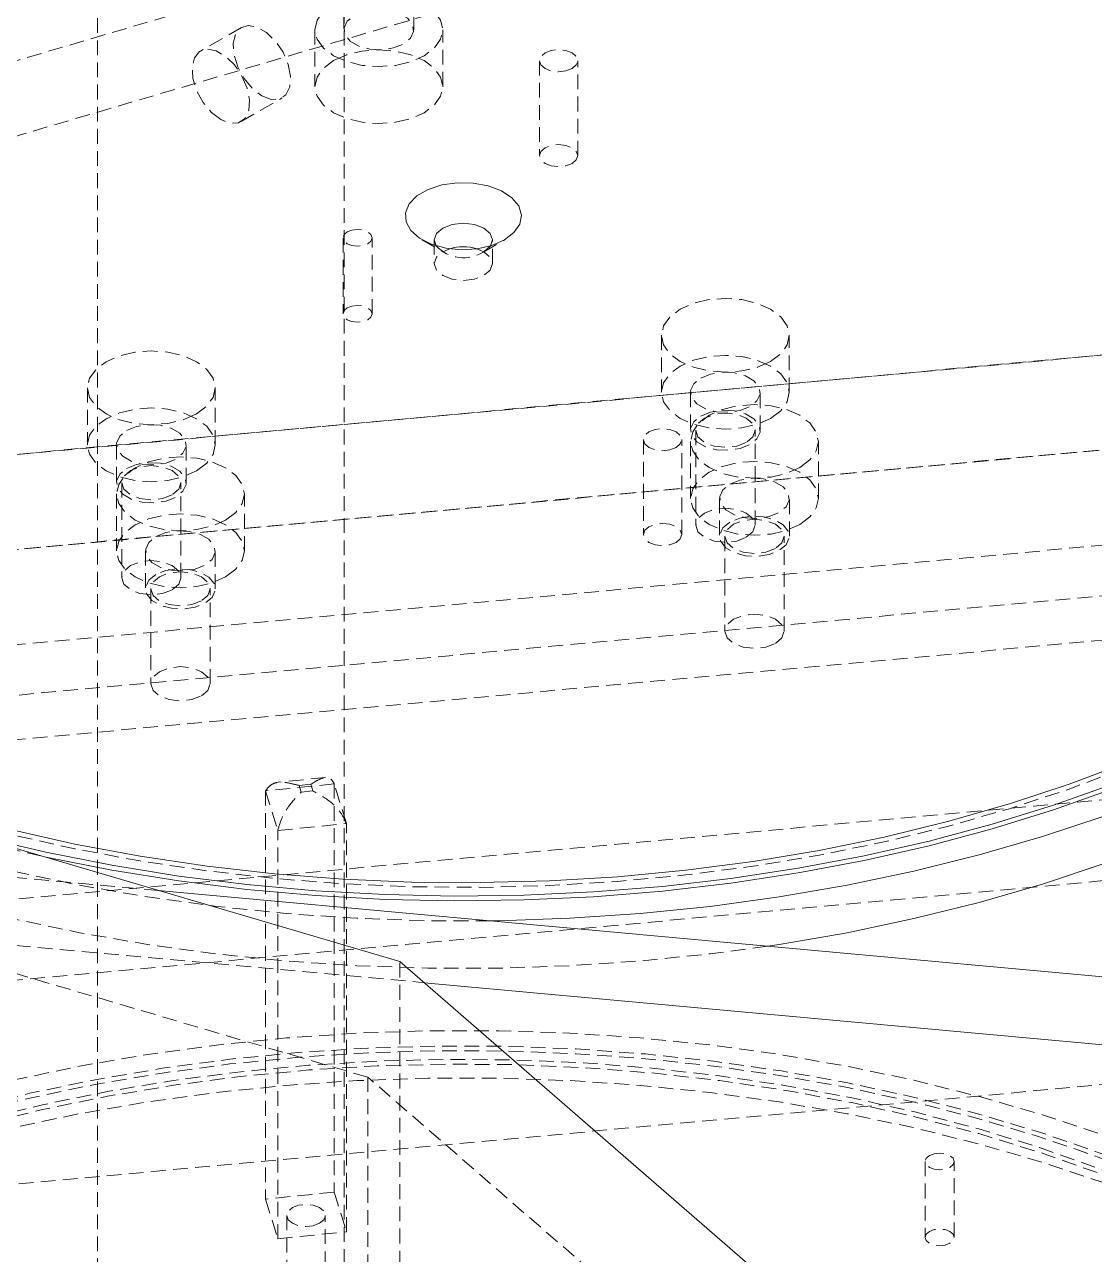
# Model space of a CAD drawing. Header units: millimetres. Extents: x 1529 to 6255, y 1713 to 5797.
# Drawn here: x 5846.1 to 5938.2, y 4847 to 4952.8 of the extents above; entities that cross this region are included whole.
import ezdxf

# ---------------------------------------------------------------- set-up
doc = ezdxf.new("R2010")
doc.units = ezdxf.units.MM
doc.linetypes.add('HIDDEN', pattern=[1.905, 1.27, -0.635])

msp = doc.modelspace()

# ---------------------------------------------------------------- linework, layer by layer
at = {"color": 7, "linetype": 'HIDDEN', "lineweight": 0}
for p, q in [((5873.622, 4990.354), (5873.622, 4484.099)), ((5940.791, 4977.737), (5700.975, 4907.197)), ((5852.408, 4978.108), (5852.408, 4471.853)), ((5726.252, 4908.153), (5945.331, 4972.593)), ((5873.613, 4955.62), (5873.613, 4952.354)), ((5879.613, 4952.354), (5879.613, 4955.62)), ((5864.801, 4952.557), (5861.265, 4950.516)), ((5871.113, 4952.354), (5871.113, 4947.455)), ((5882.113, 4947.455), (5882.113, 4952.354)), ((5890.428, 4949.688), (5890.428, 4941.523)), ((5893.728, 4941.523), (5893.728, 4949.688)), ((5864.765, 4944.454), (5868.3, 4946.495)), ((5873.53, 4934.454), (5873.53, 4927.922)), ((5876.03, 4927.922), (5876.03, 4934.454)), ((5880.343, 4934.279), (5882.111, 4933.258)), ((5881.379, 4934.278), (5881.379, 4932.237)), ((5885.647, 4933.258), (5887.415, 4934.279)), ((5886.379, 4932.237), (5886.379, 4934.278)), ((5882.111, 4933.257), (5882.711, 4933.513)), ((5965.949, 4926.839), (5727.116, 4905.001)), ((5960.796, 4926.385), (5751.406, 4907.24)), ((5900.924, 4926.072), (5900.924, 4921.173)), ((5911.924, 4921.173), (5911.924, 4926.072)), ((5851.54, 4921.557), (5851.54, 4916.657)), ((5862.54, 4916.657), (5862.54, 4921.557)), ((5903.424, 4921.173), (5903.424, 4917.906)), ((5909.424, 4917.906), (5909.424, 4921.173)), ((5694.335, 4893.839), (5965.949, 4918.673)), ((5751.406, 4899.074), (5960.796, 4918.219)), ((5899.368, 4917.102), (5899.368, 4908.937)), ((5902.668, 4908.937), (5902.668, 4917.102)), ((5903.874, 4917.906), (5903.874, 4909.741)), ((5908.974, 4909.741), (5908.974, 4917.906)), ((5854.04, 4916.657), (5854.04, 4913.391)), ((5860.04, 4913.391), (5860.04, 4916.657)), ((5903.427, 4916.949), (5903.427, 4912.05)), ((5914.427, 4912.05), (5914.427, 4916.949)), ((5854.49, 4913.391), (5854.49, 4905.226)), ((5859.59, 4905.226), (5859.59, 4913.391)), ((5854.043, 4912.434), (5854.043, 4907.534)), ((5865.043, 4907.534), (5865.043, 4912.434)), ((5905.927, 4912.05), (5905.927, 4908.784)), ((5911.927, 4908.784), (5911.927, 4912.05)), ((5755.786, 4891.275), (5965.176, 4910.42)), ((5906.377, 4908.784), (5906.377, 4900.618)), ((5911.477, 4900.618), (5911.477, 4908.784)), ((5856.543, 4907.534), (5856.543, 4904.268)), ((5862.543, 4904.268), (5862.543, 4907.534)), ((5697.69, 4881.608), (5969.305, 4906.443)), ((5856.993, 4904.268), (5856.993, 4896.103)), ((5862.093, 4896.103), (5862.093, 4904.268)), ((5755.786, 4883.109), (5965.176, 4902.254)), ((5875.662, 4862.271), (5760.764, 4896.067)), ((5973.998, 4889.337), (5702.383, 4864.503)), ((5872.778, 4887.495), (5866.869, 4886.894)), ((5872.014, 4888.043), (5867.961, 4887.631)), ((5870.75, 4887.456), (5869.766, 4887.356)), ((5870.924, 4886.888), (5870.75, 4887.456)), ((5873.82, 4884.084), (5872.778, 4887.495)), ((5872.778, 4887.495), (5872.778, 4852.384)), ((5866.869, 4886.894), (5867.911, 4883.483)), ((5866.869, 4886.894), (5866.869, 4851.782)), ((5869.939, 4886.788), (5869.766, 4887.356)), ((5870.924, 4886.888), (5869.939, 4886.788)), ((5772.96, 4886.075), (5857.623, 4878.334)), ((5867.911, 4883.483), (5873.82, 4884.084)), ((5867.911, 4848.371), (5867.911, 4883.483)), ((5873.82, 4848.973), (5873.82, 4884.084)), ((5969.305, 4881.946), (5697.69, 4857.112)), ((5771.395, 4880.373), (5880.513, 4870.396)), ((5878.411, 4708.911), (5878.411, 4872.219)), ((5973.998, 4864.841), (5702.383, 4840.006)), ((5875.662, 4862.271), (5875.662, 4715.294)), ((5926.512, 4818.158), (5875.662, 4862.271)), ((5923.61, 4855.024), (5923.61, 4848.492)), ((5926.11, 4848.492), (5926.11, 4855.024)), ((5872.778, 4852.384), (5866.869, 4851.782)), ((5866.869, 4851.782), (5867.911, 4848.371)), ((5872.778, 4852.384), (5873.82, 4848.973)), ((5868.695, 4850.378), (5868.695, 4842.212)), ((5871.995, 4842.212), (5871.995, 4850.378)), ((5867.911, 4848.371), (5873.82, 4848.973))]:
    msp.add_line(p, q, dxfattribs=at)
at = {"color": 7, "linetype": 'Continuous', "lineweight": 15}
for p, q in [((5766.144, 4905.242), (5878.411, 4872.219)), ((5857.623, 4878.334), (6028.921, 4862.671)), ((5878.411, 4872.219), (5929.262, 4828.106)), ((5880.513, 4870.396), (6027.357, 4856.97))]:
    msp.add_line(p, q, dxfattribs=at)
at = {"color": 7, "linetype": 'HIDDEN', "lineweight": 0, "flags": 128}
for points in [[(5872.724, 4954.599), (5873.863, 4955.103), (5875.19, 4955.421), (5876.613, 4955.529), (5878.037, 4955.421), (5879.363, 4955.103), (5880.503, 4954.599), (5881.377, 4953.941), (5881.926, 4953.176), (5882.113, 4952.354), (5881.926, 4951.532), (5881.377, 4950.766), (5880.503, 4950.109), (5879.363, 4949.604), (5878.037, 4949.287), (5876.613, 4949.179), (5875.19, 4949.287), (5873.863, 4949.604), (5872.724, 4950.109), (5871.85, 4950.766), (5871.301, 4951.532), (5871.113, 4952.354), (5871.301, 4953.176), (5871.85, 4953.941), (5872.724, 4954.599)], [(5874.492, 4953.578), (5875.346, 4953.923), (5876.352, 4954.079), (5877.39, 4954.027), (5878.334, 4953.772), (5879.071, 4953.347), (5879.511, 4952.802), (5879.602, 4952.203), (5879.332, 4951.622), (5878.735, 4951.129), (5877.881, 4950.784), (5876.875, 4950.628), (5875.837, 4950.681), (5874.893, 4950.935), (5874.156, 4951.36), (5873.716, 4951.905), (5873.625, 4952.505), (5873.894, 4953.086), (5874.492, 4953.578)], [(5866.551, 4946.668), (5867.354, 4946.359), (5868.071, 4946.393), (5868.622, 4946.767), (5868.95, 4947.44), (5869.017, 4948.338), (5868.817, 4949.366), (5868.371, 4950.411), (5867.728, 4951.36), (5866.958, 4952.11), (5866.143, 4952.58), (5865.373, 4952.72), (5864.73, 4952.513), (5864.284, 4951.983), (5864.084, 4951.186), (5864.151, 4950.21), (5864.479, 4949.159), (5865.03, 4948.148), (5865.747, 4947.287), (5866.551, 4946.668)], [(5863.015, 4944.627), (5862.211, 4945.246), (5861.495, 4946.107), (5860.943, 4947.118), (5860.616, 4948.169), (5860.549, 4949.145), (5860.749, 4949.942), (5861.194, 4950.472), (5861.837, 4950.679), (5862.608, 4950.539), (5863.422, 4950.069), (5864.193, 4949.319), (5864.836, 4948.37), (5865.281, 4947.325), (5865.481, 4946.297), (5865.414, 4945.399), (5865.087, 4944.726), (5864.535, 4944.352), (5863.819, 4944.318), (5863.015, 4944.627)], [(5872.724, 4949.7), (5873.863, 4950.204), (5875.19, 4950.521), (5876.613, 4950.63), (5878.037, 4950.521), (5879.363, 4950.204), (5880.503, 4949.7), (5881.377, 4949.042), (5881.926, 4948.276), (5882.113, 4947.455), (5881.926, 4946.633), (5881.377, 4945.867), (5880.503, 4945.209), (5879.363, 4944.705), (5878.037, 4944.388), (5876.613, 4944.279), (5875.19, 4944.388), (5873.863, 4944.705), (5872.724, 4945.209), (5871.85, 4945.867), (5871.301, 4946.633), (5871.113, 4947.455), (5871.301, 4948.276), (5871.85, 4949.042), (5872.724, 4949.7)], [(5893.244, 4949.015), (5892.709, 4948.808), (5892.078, 4948.736), (5891.446, 4948.808), (5890.911, 4949.015), (5890.553, 4949.324), (5890.428, 4949.688), (5890.553, 4950.053), (5890.911, 4950.362), (5891.446, 4950.568), (5892.078, 4950.641), (5892.709, 4950.568), (5893.244, 4950.362), (5893.602, 4950.053), (5893.728, 4949.688), (5893.602, 4949.324), (5893.244, 4949.015)], [(5893.244, 4940.849), (5893.602, 4941.158), (5893.728, 4941.523), (5893.602, 4941.887), (5893.244, 4942.196), (5892.709, 4942.403), (5892.078, 4942.475), (5891.446, 4942.403), (5890.911, 4942.196), (5890.553, 4941.887), (5890.428, 4941.523), (5890.553, 4941.158), (5890.911, 4940.849), (5891.446, 4940.643), (5892.078, 4940.57), (5892.709, 4940.643), (5893.244, 4940.849)], [(5783.879, 4936.524), (5783.978, 4933.754), (5784.416, 4930.342), (5785.204, 4926.951), (5786.339, 4923.593), (5787.816, 4920.279), (5789.631, 4917.022), (5791.777, 4913.833), (5794.246, 4910.723), (5797.03, 4907.702), (5800.119, 4904.783), (5803.503, 4901.973), (5807.169, 4899.285), (5811.104, 4896.727), (5815.294, 4894.307), (5819.726, 4892.036), (5824.383, 4889.919), (5829.249, 4887.966), (5834.307, 4886.183), (5839.539, 4884.576), (5844.927, 4883.15), (5850.451, 4881.911), (5856.093, 4880.864), (5861.833, 4880.011), (5867.65, 4879.356), (5873.524, 4878.901), (5879.435, 4878.648), (5885.361, 4878.597), (5891.281, 4878.749), (5897.176, 4879.103), (5903.024, 4879.659), (5908.805, 4880.413), (5914.498, 4881.363), (5920.084, 4882.507), (5925.543, 4883.84), (5930.855, 4885.357), (5936.002, 4887.053), (5940.966, 4888.922), (5945.73, 4890.958), (5950.276, 4893.153), (5954.589, 4895.499), (5958.654, 4897.989), (5962.456, 4900.614), (5965.982, 4903.364), (5969.22, 4906.229), (5972.158, 4909.201), (5974.786, 4912.267), (5977.094, 4915.418), (5979.076, 4918.643), (5980.722, 4921.93), (5982.029, 4925.267), (5982.991, 4928.643), (5983.604, 4932.046), (5983.868, 4935.464), (5983.878, 4936.524)], [(5873.896, 4934.964), (5874.302, 4935.121), (5874.78, 4935.176), (5875.259, 4935.121), (5875.664, 4934.964), (5875.935, 4934.73), (5876.03, 4934.454), (5875.935, 4934.178), (5875.664, 4933.944), (5875.259, 4933.787), (5874.78, 4933.732), (5874.302, 4933.787), (5873.896, 4933.944), (5873.626, 4934.178), (5873.53, 4934.454), (5873.625, 4934.73), (5873.896, 4934.964)], [(5885.047, 4933.513), (5885.646, 4933.257), (5886.188, 4932.789), (5886.379, 4932.237), (5886.188, 4931.684), (5885.646, 4931.216), (5884.835, 4930.903), (5883.879, 4930.794), (5882.922, 4930.903), (5882.111, 4931.216), (5881.569, 4931.684), (5881.379, 4932.237), (5881.569, 4932.789), (5882.111, 4933.257)], [(5886.218, 4933.768), (5886.188, 4933.726), (5885.646, 4933.258)], [(5873.896, 4928.432), (5874.302, 4928.588), (5874.78, 4928.643), (5875.259, 4928.588), (5875.664, 4928.432), (5875.935, 4928.198), (5876.03, 4927.922), (5875.935, 4927.645), (5875.664, 4927.411), (5875.259, 4927.255), (5874.78, 4927.2), (5874.302, 4927.255), (5873.896, 4927.411), (5873.626, 4927.645), (5873.53, 4927.922), (5873.625, 4928.198), (5873.896, 4928.432)], [(5910.313, 4923.827), (5909.174, 4923.322), (5907.848, 4923.005), (5906.424, 4922.897), (5905.001, 4923.005), (5903.674, 4923.322), (5902.535, 4923.827), (5901.661, 4924.484), (5901.111, 4925.25), (5900.924, 4926.072), (5901.111, 4926.894), (5901.661, 4927.659), (5902.535, 4928.317), (5903.674, 4928.822), (5905.001, 4929.139), (5906.424, 4929.247), (5907.848, 4929.139), (5909.174, 4928.822), (5910.313, 4928.317), (5911.187, 4927.659), (5911.737, 4926.894), (5911.924, 4926.072), (5911.737, 4925.25), (5911.187, 4924.484), (5910.313, 4923.827)], [(5860.929, 4919.311), (5859.79, 4918.807), (5858.463, 4918.49), (5857.04, 4918.381), (5855.616, 4918.49), (5854.29, 4918.807), (5853.151, 4919.311), (5852.276, 4919.969), (5851.727, 4920.735), (5851.54, 4921.557), (5851.727, 4922.378), (5852.276, 4923.144), (5853.151, 4923.802), (5854.29, 4924.306), (5855.616, 4924.623), (5857.04, 4924.732), (5858.463, 4924.623), (5859.79, 4924.306), (5860.929, 4923.802), (5861.803, 4923.144), (5862.352, 4922.378), (5862.54, 4921.557), (5862.352, 4920.735), (5861.803, 4919.969), (5860.929, 4919.311)], [(5910.313, 4918.928), (5911.187, 4919.585), (5911.737, 4920.351), (5911.924, 4921.173), (5911.737, 4921.994), (5911.187, 4922.76), (5910.313, 4923.418), (5909.174, 4923.922), (5907.848, 4924.24), (5906.424, 4924.348), (5905.001, 4924.24), (5903.674, 4923.922), (5902.535, 4923.418), (5901.661, 4922.76), (5901.111, 4921.994), (5900.924, 4921.173), (5901.111, 4920.351), (5901.661, 4919.585), (5902.535, 4918.928), (5903.674, 4918.423), (5905.001, 4918.106), (5906.424, 4917.998), (5907.848, 4918.106), (5909.174, 4918.423), (5910.313, 4918.928)], [(5904.303, 4922.397), (5905.156, 4922.742), (5906.163, 4922.898), (5907.2, 4922.846), (5908.145, 4922.591), (5908.881, 4922.166), (5909.322, 4921.621), (5909.413, 4921.022), (5909.143, 4920.441), (5908.545, 4919.948), (5907.692, 4919.603), (5906.686, 4919.447), (5905.648, 4919.5), (5904.703, 4919.754), (5903.967, 4920.179), (5903.526, 4920.724), (5903.435, 4921.324), (5903.705, 4921.905), (5904.303, 4922.397)], [(5860.929, 4914.412), (5861.803, 4915.07), (5862.352, 4915.835), (5862.54, 4916.657), (5862.352, 4917.479), (5861.803, 4918.245), (5860.929, 4918.902), (5859.79, 4919.407), (5858.463, 4919.724), (5857.04, 4919.832), (5855.616, 4919.724), (5854.29, 4919.407), (5853.151, 4918.902), (5852.276, 4918.245), (5851.727, 4917.479), (5851.54, 4916.657), (5851.727, 4915.836), (5852.276, 4915.07), (5853.151, 4914.412), (5854.29, 4913.908), (5855.616, 4913.59), (5857.04, 4913.482), (5858.463, 4913.59), (5859.79, 4913.908), (5860.929, 4914.412)], [(5912.816, 4914.704), (5913.69, 4915.361), (5914.24, 4916.127), (5914.427, 4916.949), (5914.24, 4917.771), (5913.69, 4918.537), (5912.816, 4919.194), (5911.677, 4919.699), (5910.35, 4920.016), (5908.927, 4920.124), (5907.503, 4920.016), (5906.177, 4919.699), (5905.038, 4919.194), (5904.164, 4918.537), (5903.614, 4917.771), (5903.427, 4916.949), (5903.614, 4916.127), (5904.164, 4915.361), (5905.038, 4914.704), (5906.177, 4914.199), (5907.503, 4913.882), (5908.927, 4913.774), (5910.35, 4913.882), (5911.677, 4914.199), (5912.816, 4914.704)], [(5904.303, 4919.131), (5905.156, 4919.476), (5906.163, 4919.632), (5907.2, 4919.579), (5908.145, 4919.325), (5908.881, 4918.9), (5909.322, 4918.355), (5909.413, 4917.756), (5909.143, 4917.175), (5908.545, 4916.682), (5907.692, 4916.337), (5906.686, 4916.181), (5905.648, 4916.234), (5904.703, 4916.488), (5903.967, 4916.913), (5903.526, 4917.458), (5903.435, 4918.057), (5903.705, 4918.638), (5904.303, 4919.131)], [(5908.227, 4916.866), (5907.4, 4916.546), (5906.424, 4916.434), (5905.448, 4916.546), (5904.621, 4916.866), (5904.068, 4917.343), (5903.874, 4917.906), (5904.068, 4918.47), (5904.621, 4918.947), (5905.448, 4919.266), (5906.424, 4919.379), (5907.4, 4919.267), (5908.227, 4918.947), (5908.78, 4918.47), (5908.974, 4917.906), (5908.78, 4917.343), (5908.227, 4916.866)], [(5854.918, 4917.882), (5855.772, 4918.227), (5856.778, 4918.383), (5857.816, 4918.33), (5858.76, 4918.076), (5859.497, 4917.651), (5859.937, 4917.106), (5860.028, 4916.506), (5859.759, 4915.925), (5859.161, 4915.433), (5858.307, 4915.088), (5857.301, 4914.932), (5856.263, 4914.984), (5855.319, 4915.239), (5854.582, 4915.664), (5854.142, 4916.209), (5854.051, 4916.808), (5854.321, 4917.389), (5854.918, 4917.882)], [(5902.185, 4916.429), (5901.649, 4916.222), (5901.018, 4916.15), (5900.386, 4916.222), (5899.851, 4916.429), (5899.493, 4916.738), (5899.368, 4917.102), (5899.494, 4917.467), (5899.851, 4917.776), (5900.386, 4917.982), (5901.018, 4918.055), (5901.649, 4917.982), (5902.185, 4917.776), (5902.542, 4917.467), (5902.668, 4917.102), (5902.542, 4916.738), (5902.185, 4916.429)], [(5863.432, 4910.188), (5864.306, 4910.846), (5864.855, 4911.612), (5865.043, 4912.434), (5864.855, 4913.255), (5864.306, 4914.021), (5863.432, 4914.679), (5862.293, 4915.183), (5860.966, 4915.501), (5859.543, 4915.609), (5858.119, 4915.501), (5856.793, 4915.183), (5855.653, 4914.679), (5854.779, 4914.021), (5854.23, 4913.255), (5854.043, 4912.434), (5854.23, 4911.612), (5854.779, 4910.846), (5855.653, 4910.188), (5856.793, 4909.684), (5858.119, 4909.367), (5859.543, 4909.259), (5860.966, 4909.367), (5862.293, 4909.684), (5863.432, 4910.188)], [(5854.918, 4914.616), (5855.772, 4914.961), (5856.778, 4915.116), (5857.816, 4915.064), (5858.76, 4914.81), (5859.497, 4914.384), (5859.937, 4913.839), (5860.028, 4913.24), (5859.759, 4912.659), (5859.161, 4912.166), (5858.307, 4911.821), (5857.301, 4911.666), (5856.263, 4911.718), (5855.319, 4911.972), (5854.582, 4912.398), (5854.142, 4912.943), (5854.051, 4913.542), (5854.321, 4914.123), (5854.918, 4914.616)], [(5912.816, 4909.805), (5913.69, 4910.462), (5914.24, 4911.228), (5914.427, 4912.05), (5914.24, 4912.872), (5913.69, 4913.637), (5912.816, 4914.295), (5911.677, 4914.799), (5910.35, 4915.117), (5908.927, 4915.225), (5907.503, 4915.117), (5906.177, 4914.799), (5905.038, 4914.295), (5904.164, 4913.637), (5903.614, 4912.872), (5903.427, 4912.05), (5903.614, 4911.228), (5904.164, 4910.462), (5905.038, 4909.805), (5906.177, 4909.3), (5907.503, 4908.983), (5908.927, 4908.875), (5910.35, 4908.983), (5911.677, 4909.3), (5912.816, 4909.805)], [(5858.843, 4912.35), (5858.015, 4912.031), (5857.04, 4911.919), (5856.064, 4912.031), (5855.236, 4912.35), (5854.684, 4912.828), (5854.49, 4913.391), (5854.684, 4913.954), (5855.237, 4914.432), (5856.064, 4914.751), (5857.04, 4914.863), (5858.015, 4914.751), (5858.843, 4914.432), (5859.395, 4913.954), (5859.59, 4913.391), (5859.396, 4912.828), (5858.843, 4912.35)], [(5906.806, 4913.274), (5907.659, 4913.619), (5908.666, 4913.775), (5909.703, 4913.723), (5910.648, 4913.468), (5911.384, 4913.043), (5911.825, 4912.498), (5911.916, 4911.899), (5911.646, 4911.318), (5911.048, 4910.825), (5910.195, 4910.48), (5909.188, 4910.324), (5908.151, 4910.377), (5907.206, 4910.631), (5906.47, 4911.056), (5906.029, 4911.602), (5905.938, 4912.201), (5906.208, 4912.782), (5906.806, 4913.274)], [(5863.432, 4905.289), (5864.306, 4905.947), (5864.855, 4906.713), (5865.043, 4907.534), (5864.855, 4908.356), (5864.306, 4909.122), (5863.432, 4909.78), (5862.293, 4910.284), (5860.966, 4910.601), (5859.543, 4910.709), (5858.119, 4910.601), (5856.793, 4910.284), (5855.653, 4909.779), (5854.779, 4909.122), (5854.23, 4908.356), (5854.043, 4907.534), (5854.23, 4906.713), (5854.779, 4905.947), (5855.653, 4905.289), (5856.793, 4904.785), (5858.119, 4904.467), (5859.543, 4904.359), (5860.966, 4904.467), (5862.293, 4904.785), (5863.432, 4905.289)], [(5908.227, 4908.7), (5908.78, 4909.178), (5908.974, 4909.741), (5908.78, 4910.304), (5908.227, 4910.782), (5907.4, 4911.101), (5906.424, 4911.213), (5905.448, 4911.101), (5904.621, 4910.782), (5904.068, 4910.304), (5903.874, 4909.741), (5904.068, 4909.178), (5904.621, 4908.7), (5905.448, 4908.381), (5906.424, 4908.269), (5907.4, 4908.381), (5908.227, 4908.7)], [(5902.185, 4908.263), (5902.542, 4908.572), (5902.668, 4908.937), (5902.542, 4909.301), (5902.185, 4909.61), (5901.649, 4909.817), (5901.018, 4909.889), (5900.386, 4909.817), (5899.851, 4909.61), (5899.494, 4909.301), (5899.368, 4908.937), (5899.493, 4908.572), (5899.851, 4908.263), (5900.386, 4908.057), (5901.018, 4907.984), (5901.649, 4908.057), (5902.185, 4908.263)], [(5906.806, 4910.008), (5906.208, 4909.516), (5905.938, 4908.935), (5906.029, 4908.335), (5906.47, 4907.79), (5907.206, 4907.365), (5908.151, 4907.111), (5909.188, 4907.058), (5910.195, 4907.214), (5911.048, 4907.559), (5911.646, 4908.052), (5911.916, 4908.633), (5911.825, 4909.232), (5911.384, 4909.777), (5910.648, 4910.202), (5909.703, 4910.456), (5908.666, 4910.509), (5907.659, 4910.353), (5906.806, 4910.008)], [(5910.73, 4907.743), (5909.903, 4907.424), (5908.927, 4907.312), (5907.951, 4907.424), (5907.124, 4907.743), (5906.571, 4908.22), (5906.377, 4908.784), (5906.571, 4909.347), (5907.124, 4909.825), (5907.951, 4910.144), (5908.927, 4910.256), (5909.903, 4910.144), (5910.73, 4909.825), (5911.283, 4909.347), (5911.477, 4908.784), (5911.283, 4908.22), (5910.73, 4907.743)], [(5857.421, 4908.759), (5858.275, 4909.104), (5859.281, 4909.26), (5860.319, 4909.207), (5861.263, 4908.953), (5862, 4908.528), (5862.44, 4907.983), (5862.531, 4907.383), (5862.261, 4906.802), (5861.664, 4906.31), (5860.81, 4905.965), (5859.804, 4905.809), (5858.766, 4905.862), (5857.822, 4906.116), (5857.085, 4906.541), (5856.645, 4907.086), (5856.554, 4907.685), (5856.824, 4908.266), (5857.421, 4908.759)], [(5858.843, 4904.185), (5859.396, 4904.662), (5859.59, 4905.226), (5859.395, 4905.789), (5858.843, 4906.267), (5858.015, 4906.586), (5857.04, 4906.698), (5856.064, 4906.586), (5855.237, 4906.267), (5854.684, 4905.789), (5854.49, 4905.226), (5854.684, 4904.662), (5855.236, 4904.185), (5856.064, 4903.866), (5857.04, 4903.754), (5858.015, 4903.866), (5858.843, 4904.185)], [(5857.421, 4905.493), (5856.824, 4905), (5856.554, 4904.419), (5856.645, 4903.82), (5857.085, 4903.275), (5857.822, 4902.85), (5858.766, 4902.595), (5859.804, 4902.543), (5860.81, 4902.699), (5861.664, 4903.044), (5862.261, 4903.536), (5862.531, 4904.117), (5862.44, 4904.716), (5862, 4905.262), (5861.263, 4905.687), (5860.319, 4905.941), (5859.281, 4905.993), (5858.275, 4905.838), (5857.421, 4905.493)], [(5861.346, 4903.227), (5860.518, 4902.908), (5859.543, 4902.796), (5858.567, 4902.908), (5857.739, 4903.227), (5857.187, 4903.705), (5856.993, 4904.268), (5857.187, 4904.832), (5857.739, 4905.309), (5858.567, 4905.628), (5859.543, 4905.74), (5860.518, 4905.628), (5861.346, 4905.309), (5861.898, 4904.832), (5862.093, 4904.268), (5861.898, 4903.705), (5861.346, 4903.227)], [(5910.73, 4899.577), (5911.283, 4900.055), (5911.477, 4900.618), (5911.283, 4901.181), (5910.73, 4901.659), (5909.903, 4901.978), (5908.927, 4902.09), (5907.951, 4901.978), (5907.124, 4901.659), (5906.571, 4901.181), (5906.377, 4900.618), (5906.571, 4900.055), (5907.124, 4899.577), (5907.951, 4899.258), (5908.927, 4899.146), (5909.903, 4899.258), (5910.73, 4899.577)], [(5861.346, 4895.062), (5861.898, 4895.539), (5862.093, 4896.103), (5861.898, 4896.666), (5861.346, 4897.144), (5860.518, 4897.463), (5859.543, 4897.575), (5858.567, 4897.463), (5857.739, 4897.144), (5857.187, 4896.666), (5856.993, 4896.103), (5857.187, 4895.539), (5857.739, 4895.062), (5858.567, 4894.743), (5859.543, 4894.631), (5860.518, 4894.743), (5861.346, 4895.062)], [(5801.069, 4894.969), (5801.515, 4894.641), (5805.441, 4891.94), (5809.633, 4889.375), (5814.075, 4886.956), (5818.754, 4884.689), (5823.653, 4882.584), (5828.756, 4880.646), (5834.046, 4878.883), (5839.504, 4877.301), (5845.112, 4875.904), (5850.852, 4874.698), (5856.703, 4873.687), (5862.646, 4872.874), (5868.661, 4872.262), (5874.727, 4871.852), (5880.825, 4871.647), (5886.933, 4871.647), (5893.03, 4871.852), (5899.097, 4872.262), (5905.112, 4872.874), (5910.074, 4873.538)], [(5886.219, 4875.719), (5880.825, 4875.73), (5874.727, 4875.935), (5868.661, 4876.344), (5862.646, 4876.957), (5856.703, 4877.77), (5850.852, 4878.781), (5845.112, 4879.987), (5839.504, 4881.383), (5834.046, 4882.966), (5828.756, 4884.729), (5823.653, 4886.666), (5818.754, 4888.772), (5814.075, 4891.038), (5813.605, 4891.282)], [(5809.632, 4848.534), (5814.075, 4850.954), (5818.754, 4853.22), (5823.653, 4855.326), (5828.756, 4857.264), (5834.046, 4859.027), (5839.504, 4860.609), (5845.112, 4862.006), (5850.852, 4863.211), (5856.703, 4864.223), (5862.646, 4865.036), (5868.661, 4865.648), (5874.727, 4866.058), (5880.825, 4866.263), (5886.933, 4866.263), (5893.03, 4866.058), (5899.097, 4865.648), (5905.112, 4865.036), (5911.055, 4864.223), (5916.906, 4863.211), (5922.645, 4862.006), (5928.254, 4860.609), (5933.712, 4859.027), (5939.001, 4857.264), (5944.104, 4855.326), (5949.003, 4853.22), (5953.682, 4850.954), (5958.125, 4848.534), (5962.316, 4845.97), (5966.242, 4843.269), (5969.89, 4840.44), (5973.246, 4837.495), (5976.3, 4834.441), (5979.041, 4831.29), (5981.46, 4828.052), (5983.549, 4824.739), (5985.301, 4821.361), (5986.709, 4817.93), (5987.77, 4814.458), (5988.479, 4810.956), (5988.834, 4807.436), (5988.834, 4803.91), (5988.479, 4800.39), (5987.77, 4796.888), (5986.709, 4793.415), (5985.301, 4789.985), (5983.549, 4786.607), (5981.46, 4783.293), (5979.041, 4780.056), (5976.3, 4776.905), (5973.246, 4773.851), (5969.89, 4770.905), (5966.242, 4768.077), (5962.316, 4765.376), (5958.125, 4762.812), (5953.682, 4760.392), (5949.003, 4758.125), (5944.104, 4756.02), (5939.001, 4754.082), (5933.712, 4752.319), (5928.254, 4750.737), (5922.645, 4749.34), (5916.906, 4748.134), (5911.055, 4747.123), (5905.112, 4746.31), (5899.097, 4745.698), (5893.03, 4745.288), (5886.933, 4745.083), (5880.825, 4745.083), (5874.727, 4745.288), (5868.661, 4745.698), (5862.646, 4746.31), (5856.703, 4747.123), (5850.852, 4748.134), (5845.112, 4749.34), (5839.504, 4750.737), (5834.046, 4752.319), (5828.756, 4754.082), (5823.653, 4756.02), (5818.754, 4758.125), (5814.075, 4760.392), (5809.633, 4762.812), (5805.441, 4765.376), (5801.515, 4768.077), (5797.868, 4770.905), (5794.511, 4773.851), (5791.458, 4776.905), (5788.716, 4780.056), (5786.297, 4783.293), (5784.208, 4786.607), (5782.457, 4789.985), (5781.048, 4793.415), (5779.987, 4796.888), (5779.278, 4800.39), (5778.923, 4803.91), (5778.923, 4807.436), (5779.278, 4810.956), (5779.987, 4814.458), (5781.048, 4817.93), (5782.456, 4821.361), (5784.208, 4824.739), (5786.297, 4828.052), (5788.716, 4831.29), (5791.458, 4834.441), (5794.511, 4837.495), (5797.868, 4840.44), (5801.515, 4843.269), (5805.441, 4845.97), (5809.632, 4848.534)], [(5811.754, 4847.718), (5807.645, 4845.203), (5803.8, 4842.552), (5800.23, 4839.777), (5796.949, 4836.885), (5793.967, 4833.886), (5791.295, 4830.792), (5788.943, 4827.613), (5786.917, 4824.359), (5785.226, 4821.043), (5783.875, 4817.675), (5782.869, 4814.267), (5782.211, 4810.83), (5781.903, 4807.378), (5781.947, 4803.921), (5782.343, 4800.471), (5783.088, 4797.041), (5784.181, 4793.641), (5785.617, 4790.285), (5787.393, 4786.983), (5789.5, 4783.747), (5791.934, 4780.588), (5794.684, 4777.517), (5797.741, 4774.545), (5801.096, 4771.681), (5804.736, 4768.935), (5808.648, 4766.318), (5812.82, 4763.838), (5817.237, 4761.503), (5821.884, 4759.322), (5826.744, 4757.302), (5831.802, 4755.451), (5837.039, 4753.774), (5842.437, 4752.277), (5847.978, 4750.966), (5853.643, 4749.844), (5859.413, 4748.917), (5865.266, 4748.187), (5871.184, 4747.656), (5877.145, 4747.326), (5883.13, 4747.199), (5889.117, 4747.276), (5895.087, 4747.554), (5901.017, 4748.035), (5906.889, 4748.716), (5912.681, 4749.594), (5918.374, 4750.667), (5923.948, 4751.931), (5929.383, 4753.382), (5934.662, 4755.015), (5939.766, 4756.823), (5944.678, 4758.802), (5949.379, 4760.943), (5953.855, 4763.24), (5958.09, 4765.685), (5962.069, 4768.269), (5965.778, 4770.983), (5969.205, 4773.818), (5972.338, 4776.764), (5975.166, 4779.812), (5977.679, 4782.95), (5979.869, 4786.168), (5981.728, 4789.454), (5983.249, 4792.798), (5984.429, 4796.187), (5985.261, 4799.611), (5985.744, 4803.057), (5985.876, 4806.513), (5985.656, 4809.968), (5985.086, 4813.41), (5984.166, 4816.826), (5982.901, 4820.205), (5981.294, 4823.536), (5979.352, 4826.806), (5977.081, 4830.005), (5974.488, 4833.121), (5971.583, 4836.145), (5968.375, 4839.064), (5964.877, 4841.87), (5961.099, 4844.552), (5957.055, 4847.102), (5952.758, 4849.511), (5948.224, 4851.77), (5943.469, 4853.871), (5938.508, 4855.807), (5933.358, 4857.572), (5928.038, 4859.16), (5922.566, 4860.565), (5916.961, 4861.781), (5911.241, 4862.806), (5905.427, 4863.636), (5899.539, 4864.266), (5893.597, 4864.697), (5887.621, 4864.925), (5881.633, 4864.95), (5875.652, 4864.773), (5869.7, 4864.393), (5863.796, 4863.812), (5857.962, 4863.032), (5852.217, 4862.056), (5846.581, 4860.887), (5841.073, 4859.529), (5835.714, 4857.986), (5830.52, 4856.265), (5825.51, 4854.371), (5820.702, 4852.31), (5816.111, 4850.09), (5811.754, 4847.718)], [(5811.754, 4847.31), (5807.645, 4844.794), (5803.8, 4842.144), (5800.23, 4839.368), (5796.949, 4836.476), (5793.967, 4833.478), (5791.295, 4830.384), (5788.943, 4827.205), (5786.917, 4823.951), (5785.226, 4820.635), (5783.875, 4817.266), (5782.869, 4813.858), (5782.211, 4810.422), (5781.903, 4806.97), (5781.947, 4803.512), (5782.343, 4800.063), (5783.088, 4796.632), (5784.181, 4793.233), (5785.617, 4789.877), (5787.393, 4786.575), (5789.5, 4783.339), (5791.934, 4780.18), (5794.684, 4777.109), (5797.741, 4774.136), (5801.096, 4771.272), (5804.736, 4768.527), (5808.648, 4765.91), (5812.82, 4763.429), (5817.237, 4761.095), (5821.884, 4758.914), (5826.744, 4756.894), (5831.802, 4755.042), (5837.039, 4753.365), (5842.437, 4751.869), (5847.978, 4750.557), (5853.643, 4749.436), (5859.413, 4748.509), (5865.266, 4747.778), (5871.184, 4747.247), (5877.145, 4746.918), (5883.13, 4746.791), (5889.117, 4746.867), (5895.087, 4747.146), (5901.017, 4747.627), (5906.889, 4748.307), (5912.681, 4749.186), (5918.374, 4750.259), (5923.948, 4751.523), (5929.383, 4752.974), (5934.662, 4754.607), (5939.766, 4756.415), (5944.678, 4758.394), (5949.379, 4760.535), (5953.855, 4762.832), (5958.09, 4765.276), (5962.069, 4767.86), (5965.778, 4770.575), (5969.205, 4773.41), (5972.338, 4776.356), (5975.166, 4779.404), (5977.679, 4782.542), (5979.869, 4785.759), (5981.728, 4789.046), (5983.249, 4792.39), (5984.429, 4795.779), (5985.261, 4799.203), (5985.744, 4802.649), (5985.876, 4806.105), (5985.656, 4809.56), (5985.086, 4813.002), (5984.166, 4816.418), (5982.901, 4819.797), (5981.294, 4823.127), (5979.352, 4826.398), (5977.081, 4829.597), (5974.488, 4832.713), (5971.583, 4835.736), (5968.375, 4838.656), (5964.877, 4841.462), (5961.099, 4844.144), (5957.055, 4846.694), (5952.758, 4849.103), (5948.224, 4851.361), (5943.469, 4853.463), (5938.508, 4855.399), (5933.358, 4857.164), (5928.038, 4858.752), (5922.566, 4860.156), (5916.961, 4861.373), (5911.241, 4862.398), (5905.427, 4863.227), (5899.539, 4863.858), (5893.597, 4864.288), (5887.621, 4864.517), (5881.633, 4864.542), (5875.652, 4864.364), (5869.7, 4863.985), (5863.796, 4863.404), (5857.962, 4862.624), (5852.217, 4861.648), (5846.581, 4860.478), (5841.073, 4859.12), (5835.714, 4857.578), (5830.52, 4855.857), (5825.51, 4853.962), (5820.702, 4851.902), (5816.111, 4849.682), (5811.754, 4847.31)], [(5813.168, 4846.902), (5817.481, 4849.248), (5822.028, 4851.443), (5826.791, 4853.479), (5831.755, 4855.348), (5836.902, 4857.044), (5842.215, 4858.561), (5847.673, 4859.893), (5853.259, 4861.037), (5858.952, 4861.988), (5864.733, 4862.742), (5870.581, 4863.297), (5876.476, 4863.652), (5882.397, 4863.804), (5888.323, 4863.753), (5894.233, 4863.5), (5900.107, 4863.045), (5905.924, 4862.39), (5911.664, 4861.537), (5917.306, 4860.489), (5922.831, 4859.25), (5928.218, 4857.825), (5933.45, 4856.218), (5938.508, 4854.434), (5943.374, 4852.481), (5948.031, 4850.365), (5952.463, 4848.093), (5956.654, 4845.674), (5960.589, 4843.116), (5964.255, 4840.427), (5967.638, 4837.618), (5970.727, 4834.698), (5973.511, 4831.678), (5975.981, 4828.568), (5978.126, 4825.378), (5979.941, 4822.121), (5981.418, 4818.808), (5982.553, 4815.45), (5983.341, 4812.059), (5983.78, 4808.647), (5983.868, 4805.226), (5983.604, 4801.808), (5982.991, 4798.405), (5982.029, 4795.029), (5980.722, 4791.691), (5979.076, 4788.405), (5977.094, 4785.18), (5974.786, 4782.029), (5972.158, 4778.962), (5969.22, 4775.991), (5965.982, 4773.125), (5962.456, 4770.375), (5958.654, 4767.751), (5954.589, 4765.261), (5950.276, 4762.914), (5945.73, 4760.719), (5940.966, 4758.684), (5936.002, 4756.815), (5930.855, 4755.119), (5925.543, 4753.602), (5920.084, 4752.269), (5914.498, 4751.125), (5908.805, 4750.175), (5903.024, 4749.42), (5897.176, 4748.865), (5891.281, 4748.511), (5885.361, 4748.359), (5879.435, 4748.409), (5873.524, 4748.663), (5867.65, 4749.118), (5861.833, 4749.773), (5856.093, 4750.626), (5850.451, 4751.673), (5844.927, 4752.912), (5839.539, 4754.337), (5834.307, 4755.945), (5829.249, 4757.728), (5824.383, 4759.681), (5819.726, 4761.797), (5815.294, 4764.069), (5811.104, 4766.488), (5807.169, 4769.047), (5803.503, 4771.735), (5800.119, 4774.544), (5797.03, 4777.464), (5794.246, 4780.484), (5791.777, 4783.595), (5789.631, 4786.784), (5787.816, 4790.041), (5786.339, 4793.355), (5785.204, 4796.713), (5784.416, 4800.104), (5783.978, 4803.516), (5783.89, 4806.937), (5784.153, 4810.355), (5784.767, 4813.758), (5785.729, 4817.134), (5787.035, 4820.471), (5788.682, 4823.758), (5790.663, 4826.982), (5792.972, 4830.133), (5795.599, 4833.2), (5798.537, 4836.171), (5801.775, 4839.037), (5805.301, 4841.787), (5809.103, 4844.412), (5813.168, 4846.902)], [(5813.168, 4846.493), (5809.103, 4844.003), (5805.301, 4841.379), (5801.775, 4838.629), (5798.537, 4835.763), (5795.599, 4832.792), (5792.972, 4829.725), (5790.663, 4826.574), (5788.682, 4823.349), (5787.035, 4820.063), (5785.729, 4816.725), (5784.767, 4813.349), (5784.153, 4809.946), (5783.89, 4806.528), (5783.978, 4803.107), (5784.416, 4799.695), (5785.204, 4796.304), (5786.339, 4792.946), (5787.816, 4789.633), (5789.631, 4786.376), (5791.777, 4783.187), (5794.246, 4780.076), (5797.03, 4777.056), (5800.119, 4774.136), (5803.503, 4771.327), (5807.169, 4768.638), (5811.104, 4766.08), (5815.294, 4763.661), (5819.726, 4761.389), (5824.383, 4759.273), (5829.249, 4757.32), (5834.307, 4755.536), (5839.539, 4753.929), (5844.927, 4752.504), (5850.451, 4751.265), (5856.093, 4750.217), (5861.833, 4749.365), (5867.65, 4748.709), (5873.524, 4748.254), (5879.435, 4748.001), (5885.361, 4747.951), (5891.281, 4748.103), (5897.176, 4748.457), (5903.024, 4749.012), (5908.805, 4749.766), (5914.498, 4750.717), (5920.084, 4751.861), (5925.543, 4753.193), (5930.855, 4754.71), (5936.002, 4756.406), (5940.966, 4758.276), (5945.73, 4760.311), (5950.276, 4762.506), (5954.589, 4764.853), (5958.654, 4767.342), (5962.456, 4769.967), (5965.982, 4772.717), (5969.22, 4775.583), (5972.158, 4778.554), (5974.786, 4781.621), (5977.094, 4784.772), (5979.076, 4787.997), (5980.722, 4791.283), (5982.029, 4794.62), (5982.991, 4797.996), (5983.604, 4801.4), (5983.868, 4804.818), (5983.78, 4808.239), (5983.341, 4811.651), (5982.553, 4815.042), (5981.418, 4818.4), (5979.941, 4821.713), (5978.126, 4824.97), (5975.981, 4828.159), (5973.511, 4831.27), (5970.727, 4834.29), (5967.638, 4837.21), (5964.255, 4840.019), (5960.589, 4842.707), (5956.654, 4845.266), (5952.463, 4847.685), (5948.031, 4849.957), (5943.374, 4852.073), (5938.508, 4854.026), (5933.45, 4855.81), (5928.218, 4857.417), (5922.831, 4858.842), (5917.306, 4860.081), (5911.664, 4861.129), (5905.924, 4861.981), (5900.107, 4862.636), (5894.233, 4863.091), (5888.323, 4863.345), (5882.397, 4863.395), (5876.476, 4863.243), (5870.581, 4862.889), (5864.733, 4862.334), (5858.952, 4861.58), (5853.259, 4860.629), (5847.673, 4859.485), (5842.215, 4858.153), (5836.902, 4856.636), (5831.755, 4854.939), (5826.791, 4853.07), (5822.028, 4851.035), (5817.481, 4848.84), (5813.168, 4846.493)], [(5809.632, 4844.452), (5805.441, 4841.887), (5801.515, 4839.186), (5797.868, 4836.358), (5794.511, 4833.412), (5791.458, 4830.358), (5788.716, 4827.207), (5786.297, 4823.97), (5784.208, 4820.656), (5782.456, 4817.279), (5781.048, 4813.848), (5779.987, 4810.375), (5779.278, 4806.873), (5778.923, 4803.353), (5778.923, 4799.827), (5779.278, 4796.307), (5779.987, 4792.805), (5781.048, 4789.333), (5782.457, 4785.902), (5784.208, 4782.524), (5786.297, 4779.211), (5788.716, 4775.973), (5791.458, 4772.822), (5794.511, 4769.769), (5797.868, 4766.823), (5801.515, 4763.995), (5805.441, 4761.294), (5809.633, 4758.729), (5814.075, 4756.309), (5818.754, 4754.043), (5823.653, 4751.937), (5828.756, 4750), (5834.046, 4748.237), (5839.504, 4746.654), (5845.112, 4745.258), (5850.852, 4744.052), (5856.703, 4743.04), (5862.646, 4742.227), (5868.661, 4741.615), (5874.727, 4741.206), (5880.825, 4741.001), (5886.933, 4741.001), (5893.03, 4741.206), (5899.097, 4741.615), (5905.112, 4742.227), (5911.055, 4743.04), (5916.906, 4744.052), (5922.645, 4745.258), (5928.254, 4746.654), (5933.712, 4748.237), (5939.001, 4750), (5944.104, 4751.937), (5949.003, 4754.043), (5953.682, 4756.309), (5958.125, 4758.729), (5962.316, 4761.294), (5966.242, 4763.995), (5969.89, 4766.823), (5973.246, 4769.769), (5976.3, 4772.822), (5979.041, 4775.973), (5981.46, 4779.211), (5983.549, 4782.524), (5985.301, 4785.902), (5986.709, 4789.333), (5987.77, 4792.805), (5988.479, 4796.307), (5988.834, 4799.827), (5988.834, 4803.353), (5988.479, 4806.873), (5987.77, 4810.375), (5986.709, 4813.848), (5985.301, 4817.279), (5983.549, 4820.656), (5981.46, 4823.97), (5979.041, 4827.207), (5976.3, 4830.358), (5973.246, 4833.412), (5969.89, 4836.358), (5966.242, 4839.186), (5962.316, 4841.887), (5958.125, 4844.452), (5953.682, 4846.871), (5949.003, 4849.138), (5944.104, 4851.243), (5939.001, 4853.181), (5933.712, 4854.944), (5928.254, 4856.526), (5922.645, 4857.923), (5916.906, 4859.129), (5911.055, 4860.14), (5905.112, 4860.953), (5899.097, 4861.565), (5893.03, 4861.975), (5886.933, 4862.18), (5880.825, 4862.18), (5874.727, 4861.975), (5868.661, 4861.565), (5862.646, 4860.953), (5856.703, 4860.14), (5850.852, 4859.129), (5845.112, 4857.923), (5839.504, 4856.526), (5834.046, 4854.944), (5828.756, 4853.181), (5823.653, 4851.243), (5818.754, 4849.138), (5814.075, 4846.871), (5809.632, 4844.452)], [(5923.976, 4855.534), (5924.381, 4855.691), (5924.859, 4855.746), (5925.338, 4855.691), (5925.743, 4855.534), (5926.014, 4855.3), (5926.11, 4855.024), (5926.014, 4854.748), (5925.743, 4854.514), (5925.338, 4854.357), (5924.86, 4854.303), (5924.381, 4854.357), (5923.976, 4854.514), (5923.705, 4854.748), (5923.61, 4855.024), (5923.705, 4855.3), (5923.976, 4855.534)], [(5871.511, 4849.704), (5870.976, 4849.498), (5870.345, 4849.425), (5869.713, 4849.498), (5869.178, 4849.704), (5868.82, 4850.013), (5868.695, 4850.378), (5868.82, 4850.742), (5869.178, 4851.051), (5869.713, 4851.258), (5870.345, 4851.33), (5870.976, 4851.258), (5871.511, 4851.051), (5871.869, 4850.742), (5871.995, 4850.378), (5871.869, 4850.013), (5871.511, 4849.704)], [(5923.976, 4849.002), (5923.705, 4848.768), (5923.61, 4848.492), (5923.705, 4848.216), (5923.976, 4847.982), (5924.381, 4847.825), (5924.86, 4847.77), (5925.338, 4847.825), (5925.743, 4847.982), (5926.014, 4848.216), (5926.11, 4848.492), (5926.014, 4848.768), (5925.743, 4849.002), (5925.338, 4849.158), (5924.859, 4849.213), (5924.381, 4849.158), (5923.976, 4849.002)]]:
    msp.add_lwpolyline(points, dxfattribs=at)
at = {"color": 7, "linetype": 'Continuous', "lineweight": 15, "flags": 128}
for points in [[(5887.414, 4934.278), (5886.329, 4933.803), (5885.063, 4933.515), (5883.708, 4933.435), (5882.366, 4933.568), (5881.136, 4933.906), (5880.11, 4934.422), (5879.363, 4935.08), (5878.951, 4935.829), (5878.905, 4936.615), (5879.227, 4937.378), (5879.895, 4938.064), (5880.858, 4938.619), (5882.044, 4939.005), (5883.367, 4939.191), (5884.728, 4939.164), (5886.026, 4938.926), (5887.165, 4938.495), (5888.06, 4937.903), (5888.644, 4937.193), (5888.876, 4936.418), (5888.737, 4935.636), (5888.237, 4934.905), (5887.414, 4934.278)], [(5881.54, 4933.768), (5881.379, 4934.278), (5881.569, 4934.83), (5882.111, 4935.299), (5882.922, 4935.611), (5883.879, 4935.721), (5884.835, 4935.611), (5885.646, 4935.299), (5886.188, 4934.83), (5886.379, 4934.278), (5886.218, 4933.768)], [(5940.966, 4889.33), (5936.002, 4887.461), (5930.855, 4885.765), (5925.543, 4884.248), (5920.084, 4882.915), (5914.498, 4881.772), (5908.805, 4880.821), (5903.024, 4880.067), (5897.176, 4879.512), (5891.281, 4879.157), (5885.361, 4879.005), (5879.435, 4879.056), (5873.524, 4879.309), (5867.65, 4879.764), (5861.833, 4880.419), (5856.093, 4881.272), (5850.451, 4882.32), (5844.927, 4883.558)], [(5842.437, 4882.923), (5847.978, 4881.612), (5853.643, 4880.491), (5859.413, 4879.563), (5865.266, 4878.833), (5871.184, 4878.302), (5877.145, 4877.973), (5883.13, 4877.846), (5889.117, 4877.922), (5895.087, 4878.201), (5901.017, 4878.682), (5906.889, 4879.362), (5912.681, 4880.241), (5918.374, 4881.314), (5923.948, 4882.578), (5929.383, 4884.029), (5934.662, 4885.661), (5939.766, 4887.47)], [(5847.541, 4881.299), (5847.978, 4881.204), (5853.643, 4880.083), (5859.413, 4879.155), (5865.266, 4878.425), (5871.184, 4877.894), (5877.145, 4877.565), (5883.13, 4877.438), (5889.117, 4877.514), (5895.087, 4877.793), (5901.017, 4878.273), (5906.889, 4878.954), (5912.681, 4879.832), (5918.374, 4880.906), (5923.948, 4882.17), (5929.383, 4883.621), (5934.662, 4885.253), (5939.766, 4887.062)], [(5939.001, 4884.729), (5933.712, 4882.966), (5928.254, 4881.383), (5922.645, 4879.987), (5916.906, 4878.781), (5911.055, 4877.77), (5905.112, 4876.957), (5899.097, 4876.344), (5893.03, 4875.935), (5886.933, 4875.73), (5886.219, 4875.719)], [(5910.074, 4873.538), (5911.055, 4873.687), (5916.906, 4874.698), (5922.645, 4875.904), (5928.254, 4877.301), (5933.712, 4878.883), (5939.001, 4880.646)]]:
    msp.add_lwpolyline(points, dxfattribs=at)
at = {"color": 7, "linetype": 'HIDDEN', "lineweight": 0}
for centre, radius, start, end in [((5883.9, 4935.978), 3.233, 223.11608, 302.70674), ((5877.521, 5019.071), 140.996, 249.49503, 257.72334)]:
    msp.add_arc(centre, radius, start, end, dxfattribs=at)
at = {"color": 7, "linetype": 'Continuous', "lineweight": 15}
msp.add_arc((5883.879, 4929.589), 4.093, 73.42458, 106.57602, dxfattribs=at)
at = {"color": 7, "linetype": 'HIDDEN', "lineweight": 0}
for points, knots in [([(5869.766, 4887.356), (5869.425, 4887.443), (5868.767, 4887.609), (5867.884, 4887.689), (5867.249, 4887.396), (5866.998, 4887.064), (5866.869, 4886.894)], [0, 0, 0, 0, 0.2962576, 0.5717979, 0.7796946, 1, 1, 1, 1]), ([(5870.75, 4887.456), (5870.989, 4887.602), (5871.45, 4887.882), (5872.068, 4888.115), (5872.513, 4887.932), (5872.688, 4887.644), (5872.778, 4887.495)], [0, 0, 0, 0, 0.2962593, 0.5717937, 0.7796926, 1, 1, 1, 1]), ([(5867.911, 4883.483), (5868.026, 4883.861), (5868.25, 4884.601), (5868.98, 4885.812), (5869.568, 4886.41), (5869.939, 4886.788)], [0, 0, 0, 0, 0.2779197, 0.5432205, 1, 1, 1, 1]), ([(5873.82, 4884.084), (5873.656, 4884.434), (5873.336, 4885.119), (5872.293, 4886.15), (5871.455, 4886.602), (5870.924, 4886.888)], [0, 0, 0, 0, 0.2779236, 0.543225, 1, 1, 1, 1])]:
    msp.add_open_spline(points, degree=3, knots=knots, dxfattribs=at)

doc.saveas('drawing.dxf')
